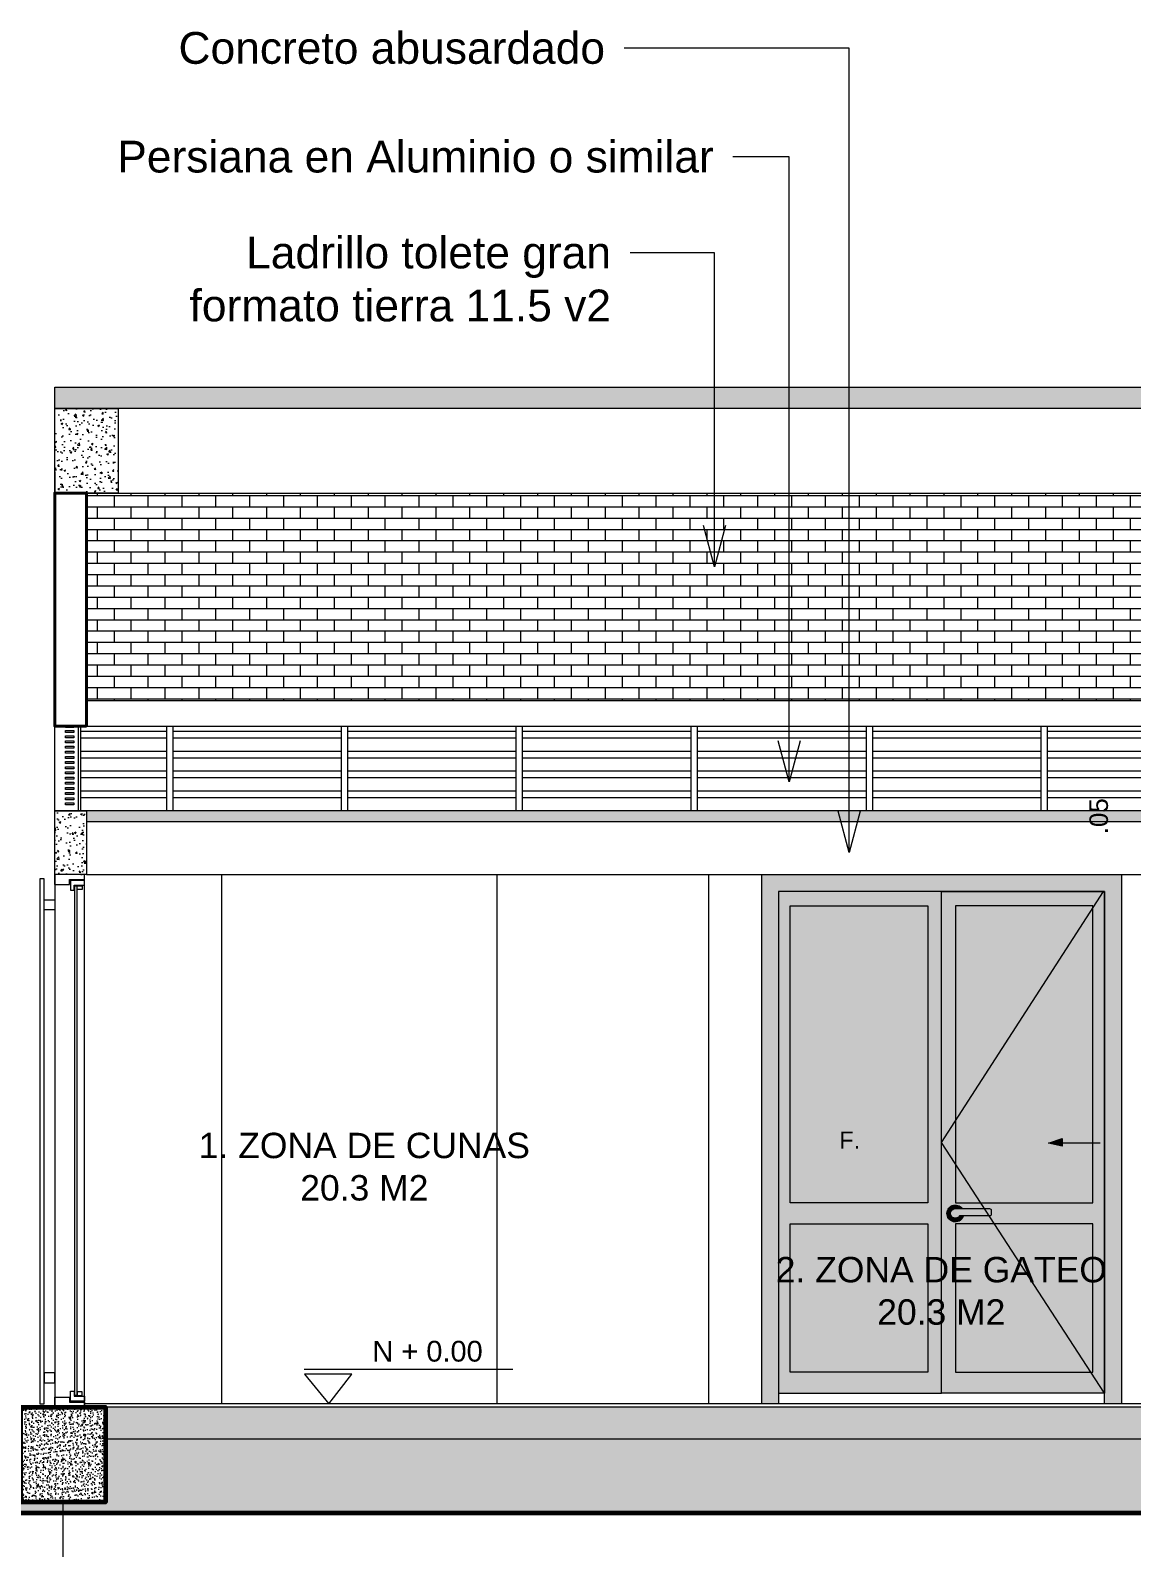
# Model space of a CAD drawing. Header units: metres. Extents: x 98211 to 98447, y 101204 to 101327.
# Drawn here: x 98225.51 to 98230.71, y 101258.36 to 101265.53 of the extents above; entities that cross this region are included whole.
import ezdxf
from ezdxf import colors
from ezdxf.entities.mleader import LeaderData, LeaderLine
from ezdxf.math import Vec2, Vec3

# ---------------------------------------------------------------- set-up
doc = ezdxf.new("R2010")
doc.units = ezdxf.units.M
doc.header["$LTSCALE"] = 8
doc.header["$MEASUREMENT"] = 0
doc.header["$PDMODE"] = 1
doc.linetypes.add('DASHDOTX2', pattern=[2, 1, -0.5, 0, -0.5])
doc.linetypes.add('HIDDEN', pattern=[0.375, 0.25, -0.125])
doc.layers.get('0').update_dxf_attribs({"linetype": 'CONTINUOUS', "lineweight": 9})
doc.layers.get('DEFPOINTS').update_dxf_attribs({"linetype": 'CONTINUOUS'})
for name, color, linetype, lineweight in [('9 (achurados)', 252, 'CONTINUOUS', 0), ('A-PLAN-ACHU1', 105, 'CONTINUOUS', 9), ('A-PLAN-ACHU3', 250, 'CONTINUOUS', 0), ('A-PUER', 36, 'CONTINUOUS', 13), ('A-VENT', 1, 'CONTINUOUS', 15), ('A_ACHU-1', 253, 'CONTINUOUS', 0), ('A_ACHURADADOS', 9, 'CONTINUOUS', 0), ('A_CARP-MAD', 46, 'CONTINUOUS', 18), ('A_CARP-MET', 126, 'CONTINUOUS', 18), ('A_ECON-PLAC', 24, 'CONTINUOUS', 60), ('A_EJES', 75, 'DASHDOTX2', 5), ('A_MURO', 7, 'CONTINUOUS', 40), ('A_MURO-ENCHA', 141, 'CONTINUOUS', 15), ('A_PLAN-1', 7, 'CONTINUOUS', 60), ('A_PLAN-5', 100, 'CONTINUOUS', 20), ('A_PLAN-7', 241, 'CONTINUOUS', 15), ('A_PLAN-8', 8, 'CONTINUOUS', 13), ('A_PROY', 16, 'HIDDEN', 5), ('A_PUER', 134, 'CONTINUOUS', 18), ('A_TEXT', 154, 'CONTINUOUS', 0), ('A_TEXT-DIM', 54, 'CONTINUOUS', 13), ('A_TEXT-NIVL', 54, 'CONTINUOUS', 20), ('A_TEXT-NOTA', 53, 'CONTINUOUS', 20), ('A_VENT', 124, 'CONTINUOUS', 18)]:
    doc.layers.add(name, color=color, linetype=linetype, lineweight=lineweight)
doc.styles.add('ARIAL', font='arial.ttf')
doc.styles.add('DIM', font='arial.ttf')
doc.dimstyles.new('BAN_REP_1-50-2', dxfattribs={"dimtxt": 0.0875, "dimasz": 0.1313, "dimexe": 0.15, "dimexo": 0.03, "dimgap": 0.04, "dimtad": 1, "dimzin": 4, "dimdsep": 46, "dimtxsty": 'ARIAL', "dimblk": 'OBLIQUE', "dimcen": 0.075, "dimse1": 1, "dimse2": 1, "dimclrd": 256, "dimclre": 256, "dimclrt": 256, "dimadec": 0, "dimazin": 0, "dimtfac": 1, "dimtix": 1, "dimtofl": 0, "dimtmove": 1, "dimatfit": 3, "dimldrblk": 'OPEN90', "dimfxl": 1, "dimtolj": 1, "dimtzin": 0, "dimlwd": -1, "dimlwe": -1, "dimarcsym": 0})

# ---------------------------------------------------------------- blocks, each defined once
blk = doc.blocks.new('*U138')
at = {"layer": 'A_CARP-MAD'}
blk.add_lwpolyline([(0.1397, -0.0466), (0.0701, -0.0466), (0.0701, -0.0232), (0, -0.0232), (0, 0), (0.1397, 0)], dxfattribs=at)
for points in [[(0, -0.0279), (0.0652, -0.0279), (0.0652, -0.0744), (0.0479, -0.0744), (0.0479, -0.0511), (0, -0.0511)], [(0, -0.0279), (0.0652, -0.0279), (0.0652, -0.0744), (0.0479, -0.0744), (0.0479, -0.0511), (0, -0.0511)], [(0.0333, -0.0713), (0.0333, -0.0538), (0.0104, -0.0538), (0.0104, -0.0713)], [(0, -2.4871), (0.0652, -2.4871), (0.0652, -2.4406), (0.0479, -2.4406), (0.0479, -2.4639), (0, -2.4639)], [(0, -2.4918), (0, -2.515), (0.1397, -2.515), (0.1397, -2.4685), (0.0701, -2.4685), (0.0701, -2.4918)], [(0.0333, -2.4438), (0.0333, -2.4612), (0.0104, -2.4612), (0.0104, -2.4438)]]:
    blk.add_lwpolyline(points, close=True, dxfattribs=at)
at = {"layer": 'A_CARP-MET'}
blk.add_line((0.1397, -0.0466), (0.1397, 0), dxfattribs=at)
blk.add_lwpolyline([(0.0333, -0.0713), (0.0333, -0.0538), (0.0104, -0.0538), (0.0104, -0.0713)], close=True, dxfattribs=at)
at = {"layer": 'A_VENT'}
for p, q in [((0, -2.515), (0, 0)), ((0.1397, 0), (0.1397, -2.515))]:
    blk.add_line(p, q, dxfattribs=at)
blk.add_lwpolyline([(0.0361, -0.0538), (0.0361, -2.4612), (0.0454, -2.4612), (0.0454, -0.0538)], close=True, dxfattribs=at)
blk = doc.blocks.new('*U139')
at = {"layer": 'A_CARP-MET'}
for points in [[(-0.2863, 0), (-0.2397, 0), (-0.2397, -0.05), (-0.2863, -0.05), (-0.2863, 0)], [(1.9937, 0), (1.9472, 0), (1.9472, -0.05), (1.9937, -0.05), (1.9937, 0)], [(1.9937, -0.05), (-0.3863, -0.05), (-0.3863, -0.07), (2.0937, -0.07), (2.0937, -0.05), (1.9937, -0.05)]]:
    blk.add_lwpolyline(points, dxfattribs=at)
blk = doc.blocks.new('A$C58775FF0')
at = {"layer": 'A-PLAN-ACHU3'}
h = blk.add_hatch(color=252, dxfattribs=at)
h.dxf.hatch_style = 1
h.set_gradient(color1=(132, 132, 132), rotation=102, tint=1)
h.paths.add_polyline_path([(-0.0113, -0.0392), (-0.0113, -0.0204, -1.732051), (0.0226, -0.0008), (0.0226, -0.0338, 4.427005)])
at = {"layer": 'A-VENT', "transparency": 33554687}
h = blk.add_hatch(color=256, dxfattribs=at)
h.dxf.hatch_style = 1
h.set_gradient(color1=(91, 91, 91), color2=(132, 132, 132), rotation=90, tint=1, name='SPHERICAL')
edge = h.paths.add_edge_path()
edge.add_line((0.0226, -0.0008), (0.0226, -0.1623))
edge.add_arc((0.0151, -0.1623), 0.00755, -90, 0, ccw=False)
edge.add_line((0.0151, -0.1699), (-0.0038, -0.1699))
edge.add_arc((-0.0038, -0.1623), 0.00755, 180, 270, ccw=False)
edge.add_line((-0.0113, -0.1623), (-0.0113, -0.0204))
edge.add_arc((0, -0.0008), 0.0226, 0, 240, ccw=False)
at = {"layer": 'A-VENT'}
blk.add_lwpolyline([(-0.0113, -0.0392, -4.427005), (0.0226, -0.0338)], format="xyb", dxfattribs=at)
blk.add_lwpolyline([(0.0226, -0.0008), (0.0226, -0.1623, -0.414214), (0.0151, -0.1699), (-0.0038, -0.1699, -0.414214), (-0.0113, -0.1623), (-0.0113, -0.0204, -1.732051)], format="xyb", close=True, dxfattribs=at)
blk = doc.blocks.new('Puerta 4')
at = {"layer": 'A-PLAN-ACHU1', "true_color": 0x53c6c6, "transparency": 33554610}
h = blk.add_hatch(color=133, dxfattribs=at)
h.dxf.hatch_style = 1
h.set_gradient(color1=(158, 231, 255), tint=1)
h.paths.add_polyline_path([(99487.2337, 101774.1021), (99487.8837, 101774.1021), (99487.8837, 101772.6998), (99487.2337, 101772.6998)])
h = blk.add_hatch(color=133, dxfattribs=at)
h.dxf.hatch_style = 1
h.set_gradient(color1=(158, 231, 255), rotation=180, tint=1)
h.paths.add_polyline_path([(99488.6637, 101774.1021), (99488.0137, 101774.1021), (99488.0137, 101772.6998), (99488.6637, 101772.6998)])
h = blk.add_hatch(color=133, dxfattribs=at)
h.dxf.hatch_style = 1
h.set_gradient(color1=(158, 231, 255), tint=1)
h.paths.add_polyline_path([(99487.2337, 101772.5998), (99487.8837, 101772.5998), (99487.8837, 101771.8998), (99487.2337, 101771.8998)])
h = blk.add_hatch(color=133, dxfattribs=at)
h.dxf.hatch_style = 1
h.set_gradient(color1=(158, 231, 255), rotation=180, tint=1)
h.paths.add_polyline_path([(99488.6637, 101772.5998), (99488.0137, 101772.5998), (99488.0137, 101771.8998), (99488.6637, 101771.8998)])
at = {"layer": 'A-PUER', "transparency": 33554687}
h = blk.add_hatch(color=256, dxfattribs=at)
h.dxf.hatch_style = 1
h.set_gradient(color1=(91, 91, 91), color2=(214, 214, 214), tint=1, name='CURVED')
h.paths.add_polyline_path([(99488.7987, 101771.7498), (99488.7187, 101771.7498), (99488.7187, 101774.1698), (99487.1787, 101774.1698), (99487.1787, 101771.7498), (99487.0987, 101771.7498), (99487.0987, 101774.2498), (99488.7987, 101774.2498)])
h = blk.add_hatch(color=256, dxfattribs=at)
h.dxf.hatch_style = 1
h.set_gradient(color1=(132, 132, 132), tint=1, name='CURVED')
h.paths.add_polyline_path([(99487.9487, 101774.1698), (99487.1787, 101774.1698), (99487.1787, 101771.7998), (99487.9487, 101771.7998)])
h.paths.add_polyline_path([(99487.8837, 101771.8998), (99487.2337, 101771.8998), (99487.2337, 101772.5998), (99487.8837, 101772.5998)], flags=16)
h.paths.add_polyline_path([(99487.8837, 101772.6998), (99487.2337, 101772.6998), (99487.2337, 101774.1021), (99487.8837, 101774.1021)], flags=16)
h = blk.add_hatch(color=256, dxfattribs=at)
h.dxf.hatch_style = 1
h.set_gradient(color1=(132, 132, 132), tint=1, name='CURVED')
h.paths.add_polyline_path([(99487.9487, 101774.1698), (99488.7187, 101774.1698), (99488.7187, 101771.7998), (99487.9487, 101771.7998)])
h.paths.add_polyline_path([(99488.6637, 101772.6998), (99488.6637, 101774.1021), (99488.0137, 101774.1021), (99488.0137, 101772.6998)], flags=16)
h.paths.add_polyline_path([(99488.0137, 101772.5998), (99488.0137, 101771.8998), (99488.6637, 101771.8998), (99488.6637, 101772.5998)], flags=16)
edge = h.paths.add_edge_path(flags=16)
edge.add_arc((99488.1752, 101772.6641), 0.00755, 0, 90)
edge.add_line((99488.1752, 101772.6716), (99488.0466, 101772.6716))
edge.add_arc((99488.0137, 101772.649), 0.04, 34.47438, 343.55954)
edge.add_line((99488.052, 101772.6377), (99488.1752, 101772.6377))
edge.add_arc((99488.1752, 101772.6452), 0.00755, 270, 360)
edge.add_line((99488.1827, 101772.6452), (99488.1827, 101772.6641))
edge = h.paths.add_edge_path(flags=0)
edge.add_arc((99488.4868, 101772.1021), 0.1179, 180, 270)
edge.add_arc((99488.4868, 101772.1021), 0.1179, 270, 360)
edge.add_arc((99488.4868, 101772.1021), 0.1179, 0, 90)
edge.add_arc((99488.4868, 101772.1021), 0.1179, 90, 180)
h.paths.add_polyline_path([(99488.5951, 101772.0301), (99488.3786, 101772.0301), (99488.5951, 101772.1741)], flags=0)
at = {"layer": 'A_TEXT-NOTA'}
h = blk.add_hatch(color=256, dxfattribs=at)
h.paths.add_polyline_path([(99488.4534, 101772.9813), (99488.5187, 101772.9813), (99488.5187, 101773.0033)])
h.paths.add_polyline_path([(99488.5187, 101772.9666), (99488.5187, 101772.9813), (99488.4534, 101772.9813)])
at = {"layer": 'A-PUER'}
for points in [[(99488.7987, 101771.7498), (99488.7187, 101771.7498), (99488.7187, 101774.1698), (99487.1787, 101774.1698), (99487.1787, 101771.7498), (99487.0987, 101771.7498), (99487.0987, 101774.2498), (99488.7987, 101774.2498)], [(99487.9487, 101774.1698), (99487.1787, 101774.1698), (99487.1787, 101771.7998), (99487.9487, 101771.7998)], [(99487.9487, 101774.1698), (99488.7187, 101774.1698), (99488.7187, 101771.7998), (99487.9487, 101771.7998)], [(99487.2337, 101774.1021), (99487.8837, 101774.1021), (99487.8837, 101772.6998), (99487.2337, 101772.6998)], [(99488.6637, 101774.1021), (99488.0137, 101774.1021), (99488.0137, 101772.6998), (99488.6637, 101772.6998)], [(99487.2337, 101772.5998), (99487.8837, 101772.5998), (99487.8837, 101771.8998), (99487.2337, 101771.8998)], [(99488.6637, 101772.5998), (99488.0137, 101772.5998), (99488.0137, 101771.8998), (99488.6637, 101771.8998)]]:
    blk.add_lwpolyline(points, close=True, dxfattribs=at)
at = {"layer": 'A_PROY', "ltscale": 2}
blk.add_lwpolyline([(99488.7187, 101771.7998), (99487.9487, 101772.9848), (99488.7137, 101774.1698)], dxfattribs=at)
at = {"layer": 'A_TEXT-NOTA'}
blk.add_lwpolyline([(99488.6978, 101772.9813), (99488.4534, 101772.9813), (99488.5187, 101773.0033), (99488.5187, 101772.9666), (99488.4534, 101772.9813)], dxfattribs=at)
at = {"layer": 'A-PUER', "rotation": 90.00000000000001}
blk.add_blockref('A$C58775FF0', (99488.0128, 101772.649), dxfattribs=at)
at = {"layer": 'A_TEXT-NOTA', "insert": (99487.5645, 101773.0355), "char_height": 0.08, "width": 18.162908, "attachment_point": 3, "style": 'DIM'}
blk.add_mtext('F.', dxfattribs=at)
blk = doc.blocks.new('NIVEL ARQUITECTONICO')
at = {"layer": 'A_TEXT-NIVL'}
blk.add_line((-0.8796, 0), (0, 0), dxfattribs=at)
blk.add_lwpolyline([(-0.7761, -0.1464), (-0.6785, -0.0214), (-0.8785, -0.0214)], close=True, dxfattribs=at)
at = {"layer": 'A_TEXT-NOTA', "linetype": 'Continuous', "style": 'ARIAL'}
blk.add_attdef('Q', (-0.5919, 0.0318), '', height=0.0875, dxfattribs=at)
blk = doc.blocks.new('_Open30')
at = {"color": 0, "linetype": 'ByBlock', "lineweight": -2}
for p, q in [((-1, 0.268), (0, 0)), ((0, 0), (-1, -0.268)), ((0, 0), (-1, 0))]:
    blk.add_line(p, q, dxfattribs=at)
blk = doc.blocks.new('*D309')
at = {"layer": 'DEFPOINTS', "color": 0, "transparency": 16777216}
for p in [(98230.6381, 101261.8423), (98230.8363, 101261.7923), (98231.1051, 101261.8423)]:
    blk.add_point(p, dxfattribs=at)
at = {"layer": 'A_TEXT-DIM', "transparency": 16777216, "insert": (98230.5534, 101261.8173), "char_height": 0.0875, "attachment_point": 5, "rotation": 90, "style": 'ARIAL'}
blk.add_mtext('\\A1;.05', dxfattribs=at)
blk = doc.blocks.new('_Oblique')
at = {"color": 0, "linetype": 'ByBlock', "lineweight": -2}
blk.add_line((-0.5, -0.5), (0.5, 0.5), dxfattribs=at)
blk = doc.blocks.new('_Open90')
at = {"color": 0, "linetype": 'ByBlock', "lineweight": -2}
for p, q in [((0, 0), (-1, 0)), ((-0.5, 0.5), (0, 0)), ((0, 0), (-0.5, -0.5))]:
    blk.add_line(p, q, dxfattribs=at)

msp = doc.modelspace()

# ---------------------------------------------------------------- hatches: boundary and pattern name
at = {"layer": '9 (achurados)'}
h = msp.add_hatch(dxfattribs=at)
h.set_pattern_fill('EARTH', color=256, scale=0.25, angle=45)
h.set_pattern_definition([(45, (-0.76105, -0.26962), (7e-18, 0.088388347648), [0.0625, -0.0625]), (45, (-0.777624, -0.25305), (7e-18, 0.088388347648), [0.0625, -0.0625]), (45, (-0.7942, -0.236476), (7e-18, 0.088388347648), [0.0625, -0.0625]), (135, (-0.7942, -0.22543), (-0.088388347648, 1e-17), [0.0625, -0.0625]), (135, (-0.777624, -0.208855), (-0.088388347648, 1e-17), [0.0625, -0.0625]), (135, (-0.76105, -0.19228), (-0.088388347648, 1e-17), [0.0625, -0.0625])])
h.paths.add_polyline_path([(98233.1639, 101258.8773), (98225.8598, 101258.8773), (98225.8598, 101258.5772), (98225.6598, 101258.5772), (98225.6598, 101258.5272), (98233.3639, 101258.5272), (98233.3639, 101258.5772), (98233.1639, 101258.5772)])
h.paths.add_polyline_path([(98225.4598, 101258.8773), (98224.3607, 101258.8773), (98224.3607, 101258.5272), (98225.6598, 101258.5272), (98225.6598, 101258.5772), (98225.4598, 101258.5772)])
h.paths.add_polyline_path([(98233.6607, 101258.8773), (98233.5639, 101258.8773), (98233.5639, 101258.5772), (98233.3639, 101258.5772), (98233.3639, 101258.5272), (98233.6607, 101258.5272)])
at = {"layer": 'A_ACHU-1'}
h = msp.add_hatch(dxfattribs=at)
h.set_pattern_fill('AR-BRSTD,_O', color=256, scale=0.02)
h.set_pattern_definition([(0, (6.622374, -20.68662), (0, 0.05334), []), (90, (6.622374, -20.68662), (-0.08, 0.05334), [0.05334, -0.05334])])
h.paths.add_polyline_path([(98233.5107, 101262.363), (98233.5107, 101263.3436), (98225.771, 101263.3436), (98225.771, 101262.363)])
h = msp.add_hatch(color=7, dxfattribs=at)
h.dxf.hatch_style = 1
h.paths.add_polyline_path([(98233.5107, 101261.7923), (98233.5107, 101261.8423), (98225.771, 101261.8423), (98225.771, 101261.7923)])
at = {"layer": 'A_ACHURADADOS'}
h = msp.add_hatch(dxfattribs=at)
h.set_pattern_fill('AR-CONC', color=256, scale=0.012, style=0)
h.set_pattern_definition([(50, (-144.0832, -146.55233), (0.086071221912, -0.007530256198), [0.009, -0.099]), (355, (-144.0832, -146.55233), (-0.016650160034, 0.090263056044), [0.0072, -0.0792]), (100.45144446, (-144.07603, -146.55296), (0.069421061607, 0.082732798916), [0.00764882304, -0.08413705344]), (46.1842, (-144.0832, -146.52833), (0.12806895968, -0.019862313695), [0.0135, -0.1485]), (96.63563549, (-144.07253, -146.52999), (0.11215943348, 0.11689423209), [0.01147324104, -0.1262056512]), (351.18416399, (-144.0832, -146.52833), (0.11215943341, 0.11689423203), [0.0108, -0.11880000012]), (21, (-144.0712, -146.53433), (0.071628846254, -0.04831426688), [0.009, -0.099]), (326, (-144.0712, -146.53433), (0.02919783983, 0.087018005406), [0.0072, -0.0792]), (71.45144474, (-144.06523, -146.53836), (0.10082668521, 0.038703738337), [0.0076488228, -0.08413705344]), (37.5, (-144.083203, -146.552332), (0.001459182638, 0.03994726246), [0, -0.07824, 0, -0.0804, 0, -0.0795]), (7.5, (-144.083203, -146.55233), (0.031568344493, 0.047329405426), [0, -0.04584, 0, -0.07644, 0, -0.0303]), (327.5, (-144.109963, -146.552332), (0.064058692341, -0.002706584608), [0, -0.03, 0, -0.0936, 0, -0.1242]), (317.5, (-144.121963, -146.55233), (0.06998234032, 0.01201259788), [0, -0.039, 0, -0.06216, 0, -0.0882])])
h.paths.add_polyline_path([(98233.6607, 101263.7436), (98225.621, 101263.7436), (98225.621, 101263.8436), (98233.6607, 101263.8436)])
h = msp.add_hatch(dxfattribs=at)
h.set_pattern_fill('AR-CONC', color=256, scale=0.012, style=0)
h.set_pattern_definition([(50, (6.57289, -20.73662), (0.086071221912, -0.007530256198), [0.009, -0.099]), (355, (6.57289, -20.73662), (-0.016650160034, 0.090263056044), [0.0072, -0.0792]), (100.45144446, (6.58006, -20.73725), (0.069421061607, 0.082732798916), [0.00764882304, -0.08413705344]), (46.1842, (6.57289, -20.71262), (0.12806895968, -0.019862313695), [0.0135, -0.1485]), (96.63563549, (6.58356, -20.71427), (0.11215943348, 0.11689423209), [0.01147324104, -0.1262056512]), (351.18416399, (6.57289, -20.71262), (0.11215943341, 0.11689423203), [0.0108, -0.11880000012]), (21, (6.58489, -20.71862), (0.071628846254, -0.04831426688), [0.009, -0.099]), (326, (6.58489, -20.71862), (0.02919783983, 0.087018005406), [0.0072, -0.0792]), (71.45144474, (6.59086, -20.722645), (0.10082668521, 0.038703738337), [0.0076488228, -0.08413705344]), (37.5, (6.572888, -20.73662), (0.001459182638, 0.03994726246), [0, -0.07824, 0, -0.0804, 0, -0.0795]), (7.5, (6.57289, -20.73662), (0.031568344493, 0.047329405426), [0, -0.04584, 0, -0.07644, 0, -0.0303]), (327.5, (6.546128, -20.73662), (0.064058692341, -0.002706584608), [0, -0.03, 0, -0.0936, 0, -0.1242]), (317.5, (6.53413, -20.73662), (0.06998234032, 0.01201259788), [0, -0.039, 0, -0.06216, 0, -0.0882])])
h.paths.add_polyline_path([(98225.621, 101263.7436), (98225.921, 101263.7436), (98225.921, 101263.3436), (98225.621, 101263.3436)])
h = msp.add_hatch(dxfattribs=at)
h.set_pattern_fill('AR-CONC', color=256, scale=0.012, style=0)
h.set_pattern_definition([(50, (7.30957, -20.13528), (0.086071221912, -0.007530256198), [0.009, -0.099]), (355, (7.30957, -20.13528), (-0.016650160034, 0.090263056044), [0.0072, -0.0792]), (100.45144446, (7.31674, -20.13591), (0.069421061607, 0.082732798916), [0.00764882304, -0.08413705344]), (46.1842, (7.30957, -20.11128), (0.12806895968, -0.019862313695), [0.0135, -0.1485]), (96.63563549, (7.32024, -20.11294), (0.11215943348, 0.11689423209), [0.01147324104, -0.1262056512]), (351.18416399, (7.30957, -20.11128), (0.11215943341, 0.11689423203), [0.0108, -0.11880000012]), (21, (7.32157, -20.11728), (0.071628846254, -0.04831426688), [0.009, -0.099]), (326, (7.32157, -20.11728), (0.02919783983, 0.087018005406), [0.0072, -0.0792]), (71.45144474, (7.32754, -20.12131), (0.10082668521, 0.038703738337), [0.0076488228, -0.08413705344]), (37.5, (7.309568, -20.13528), (0.001459182638, 0.03994726246), [0, -0.07824, 0, -0.0804, 0, -0.0795]), (7.5, (7.30957, -20.13528), (0.031568344493, 0.047329405426), [0, -0.04584, 0, -0.07644, 0, -0.0303]), (327.5, (7.282808, -20.13528), (0.064058692341, -0.002706584608), [0, -0.03, 0, -0.0936, 0, -0.1242]), (317.5, (7.27081, -20.13528), (0.06998234032, 0.01201259788), [0, -0.039, 0, -0.06216, 0, -0.0882])])
h.paths.add_polyline_path([(98225.771, 101261.8423), (98225.771, 101261.5423), (98225.621, 101261.5423), (98225.621, 101261.8423)])
h = msp.add_hatch(dxfattribs=at)
h.set_pattern_fill('AR-CONC', color=256, scale=0.012, style=0)
h.set_pattern_definition([(50, (-0.76105, -0.26962), (0.086071221912, -0.007530256198), [0.009, -0.099]), (355, (-0.76105, -0.26962), (-0.016650160034, 0.090263056044), [0.0072, -0.0792]), (100.45144446, (-0.75388, -0.27025), (0.069421061607, 0.082732798916), [0.00764882304, -0.08413705344]), (46.1842, (-0.76105, -0.24562), (0.12806895968, -0.019862313695), [0.0135, -0.1485]), (96.63563549, (-0.75038, -0.24728), (0.11215943348, 0.11689423209), [0.01147324104, -0.1262056512]), (351.18416399, (-0.76105, -0.24562), (0.11215943341, 0.11689423203), [0.0108, -0.11880000012]), (21, (-0.74905, -0.25162), (0.071628846254, -0.04831426688), [0.009, -0.099]), (326, (-0.74905, -0.25162), (0.02919783983, 0.087018005406), [0.0072, -0.0792]), (71.45144474, (-0.74308, -0.25565), (0.10082668521, 0.038703738337), [0.0076488228, -0.08413705344]), (37.5, (-0.761052, -0.269622), (0.001459182638, 0.03994726246), [0, -0.07824, 0, -0.0804, 0, -0.0795]), (7.5, (-0.76105, -0.26962), (0.031568344493, 0.047329405426), [0, -0.04584, 0, -0.07644, 0, -0.0303]), (327.5, (-0.78781, -0.269622), (0.064058692341, -0.002706584608), [0, -0.03, 0, -0.0936, 0, -0.1242]), (317.5, (-0.79981, -0.26962), (0.06998234032, 0.01201259788), [0, -0.039, 0, -0.06216, 0, -0.0882])])
h.paths.add_polyline_path([(98225.4598, 101259.0272), (98224.3607, 101259.0272), (98224.3607, 101258.8773), (98225.4598, 101258.8773)])
h.paths.add_polyline_path([(98233.1639, 101259.0273), (98225.8598, 101259.0273), (98225.8598, 101258.8773), (98233.1639, 101258.8773)])
h.paths.add_polyline_path([(98233.5639, 101259.0272), (98233.6607, 101259.0272), (98233.6607, 101258.8773), (98233.5639, 101258.8773)])
h = msp.add_hatch(dxfattribs=at)
h.set_pattern_fill('AR-CONC', color=256, scale=0.006, angle=360, style=0)
h.set_pattern_definition([(50, (98142.87697, 101269.78926), (0.043035611, -0.003765128), [0.0045, -0.0495]), (355, (98142.87697, 101269.78926), (-0.00832508, 0.045131528), [0.0036, -0.0396]), (100.451444, (98142.880556, 101269.788945), (0.03471053, 0.0413664), [0.003824412, -0.042068527]), (46.1842, (98142.87697, 101269.80126), (0.06403448, -0.009931157), [0.00675, -0.07425]), (96.635635, (98142.882306, 101269.80043), (0.056079717, 0.058447116), [0.00573662, -0.063102826]), (351.18416, (98142.87697, 101269.80126), (0.056079717, 0.058447116), [0.0054, -0.0594]), (21, (98142.88297, 101269.79826), (0.035814423, -0.024157133), [0.0045, -0.0495]), (326, (98142.88297, 101269.79826), (0.01459892, 0.043509003), [0.0036, -0.0396]), (71.451445, (98142.885955, 101269.796245), (0.050413343, 0.01935187), [0.003824411, -0.042068527]), (37.5, (98142.87697, 101269.789258), (0.0007295913, 0.0199736312), [0, -0.03912, 0, -0.0402, 0, -0.03975]), (7.5, (98142.87697, 101269.789258), (0.015784172, 0.0236647027), [0, -0.02292, 0, -0.03822, 0, -0.01515]), (327.5, (98142.86359, 101269.789258), (0.0320293462, -0.0013532923), [0, -0.015, 0, -0.0468, 0, -0.0621]), (317.5, (98142.85759, 101269.789258), (0.03499117, 0.006006299), [0, -0.0195, 0, -0.03108, 0, -0.0441])])
h.paths.add_polyline_path([(98225.4598, 101258.5772), (98225.8598, 101258.5772), (98225.8598, 101259.0272), (98225.4598, 101259.0272)])
at = {"layer": 'A_CARP-MAD'}
h = msp.add_hatch(dxfattribs=at)
h.set_pattern_fill('ANSI32,_O', color=256, scale=0.25, angle=135)
h.set_pattern_definition([(180, (0, 0), (-1e-17, -0.09375), []), (180, (-0.03125, 0.03125), (-1e-17, -0.09375), [])])
h.paths.add_polyline_path([(98226.1482, 101262.243), (98225.771, 101262.243), (98225.771, 101262.243), (98225.7426, 101262.243), (98225.7426, 101261.8423), (98226.1482, 101261.8424)])
h.paths.add_polyline_path([(98226.974, 101262.243), (98226.1782, 101262.243), (98226.1782, 101261.8424), (98226.974, 101261.8424)])
h.paths.add_polyline_path([(98227.7997, 101262.243), (98227.004, 101262.243), (98227.004, 101261.8424), (98227.7997, 101261.8424)])
h.paths.add_polyline_path([(98228.6266, 101262.2431), (98227.8297, 101262.243), (98227.8297, 101261.8424), (98228.6266, 101261.8425)])
h.paths.add_polyline_path([(98229.4535, 101262.2431), (98228.6566, 101262.2431), (98228.6566, 101261.8425), (98229.4535, 101261.8425)])
h.paths.add_polyline_path([(98230.2793, 101262.2431), (98229.4835, 101262.2431), (98229.4835, 101261.8425), (98230.2793, 101261.8425)])
h.paths.add_polyline_path([(98231.1051, 101262.2432), (98230.3093, 101262.2431), (98230.3093, 101261.8425), (98231.1051, 101261.8426)])
h.paths.add_polyline_path([(98231.932, 101262.2432), (98231.1351, 101262.2432), (98231.1351, 101261.8426), (98231.932, 101261.8426)])
h.paths.add_polyline_path([(98232.7577, 101262.2432), (98231.962, 101262.2432), (98231.962, 101261.8426), (98232.7577, 101261.8426)])
h.paths.add_polyline_path([(98233.5392, 101262.2433), (98232.7877, 101262.2432), (98232.7877, 101261.8426), (98233.5392, 101261.8426)])

# ---------------------------------------------------------------- linework, layer by layer
at = {"layer": 'A_ACHU-1', "color": 7}
msp.add_lwpolyline([(98233.5107, 101261.8423), (98225.771, 101261.8423), (98225.771, 101261.7923), (98233.5107, 101261.7923)], close=True, dxfattribs=at)
at = {"layer": 'A_ACHURADADOS'}
for points in [[(98233.6607, 101263.7436), (98225.621, 101263.7436), (98225.621, 101263.8436), (98233.6607, 101263.8436)], [(98233.1639, 101259.0273), (98225.8598, 101259.0273), (98225.8598, 101258.8773), (98233.1639, 101258.8773)]]:
    msp.add_lwpolyline(points, close=True, dxfattribs=at)
for points in [[(98225.621, 101263.7436), (98225.921, 101263.7436), (98225.921, 101263.3436), (98225.621, 101263.3436), (98225.621, 101263.7436)], [(98225.771, 101261.8423), (98225.771, 101261.5423), (98225.621, 101261.5423), (98225.621, 101261.8423), (98225.771, 101261.8423)]]:
    msp.add_lwpolyline(points, dxfattribs=at)
at = {"layer": 'A_CARP-MAD'}
for p, q in [((98226.1482, 101262.243), (98226.1482, 101261.8423)), ((98226.1782, 101262.243), (98226.1782, 101261.8423)), ((98226.974, 101262.243), (98226.974, 101261.8423)), ((98227.004, 101262.243), (98227.004, 101261.8423)), ((98227.7997, 101262.243), (98227.7997, 101261.8423)), ((98227.8297, 101262.243), (98227.8297, 101261.8423)), ((98228.6266, 101262.243), (98228.6266, 101261.8423)), ((98228.6266, 101262.243), (98228.6266, 101261.8423)), ((98228.6566, 101262.243), (98228.6566, 101261.8423)), ((98228.6566, 101262.243), (98228.6566, 101261.8423)), ((98229.4535, 101262.2431), (98229.4535, 101261.8424)), ((98229.4535, 101262.2431), (98229.4535, 101261.8424)), ((98229.4835, 101262.2431), (98229.4835, 101261.8424)), ((98229.4835, 101262.2431), (98229.4835, 101261.8424)), ((98230.2793, 101262.243), (98230.2793, 101261.8423)), ((98230.2793, 101262.243), (98230.2793, 101261.8423)), ((98230.3093, 101262.243), (98230.3093, 101261.8423)), ((98230.3093, 101262.243), (98230.3093, 101261.8423))]:
    msp.add_line(p, q, dxfattribs=at)
at = {"layer": 'A_ECON-PLAC'}
msp.add_lwpolyline([(98224.3607, 101258.8773), (98224.3607, 101258.5272), (98233.6607, 101258.5272), (98233.6607, 101258.8773)], dxfattribs=at)
at = {"layer": 'A_EJES'}
msp.add_line((98225.6598, 101257.6882), (98225.6598, 101258.5772), dxfattribs=at)
at = {"layer": 'A_MURO'}
msp.add_lwpolyline([(98225.771, 101262.243), (98225.621, 101262.243), (98225.621, 101263.3436), (98225.771, 101263.3436)], close=True, dxfattribs=at)
at = {"layer": 'A_MURO-ENCHA'}
for p, q in [((98233.5639, 101259.0423), (98225.7607, 101259.0423)), ((98233.5639, 101259.0272), (98225.7607, 101259.0273))]:
    msp.add_line(p, q, dxfattribs=at)
at = {"layer": 'A_PLAN-1'}
msp.add_lwpolyline([(98225.4598, 101259.0272), (98225.8598, 101259.0272), (98225.8598, 101258.5772), (98225.4598, 101258.5772)], close=True, dxfattribs=at)
at = {"layer": 'A_PLAN-5'}
msp.add_line((98226.4107, 101259.0423), (98226.4107, 101261.5423), dxfattribs=at)
for points in [[(98225.7102, 101262.243), (98225.7102, 101262.2366), (98225.671, 101262.2366), (98225.671, 101262.243)], [(98225.7426, 101262.243), (98225.7426, 101261.8436), (98225.7335, 101261.8436), (98225.7335, 101262.243)]]:
    msp.add_lwpolyline(points, dxfattribs=at)
for points in [[(98225.671, 101262.222), (98225.7102, 101262.222), (98225.7102, 101262.2122), (98225.671, 101262.2122)], [(98225.671, 101262.1976), (98225.7102, 101262.1976), (98225.7102, 101262.1878), (98225.671, 101262.1878)], [(98225.671, 101262.1732), (98225.7102, 101262.1732), (98225.7102, 101262.1634), (98225.671, 101262.1634)], [(98225.671, 101262.1488), (98225.7102, 101262.1488), (98225.7102, 101262.139), (98225.671, 101262.139)], [(98225.671, 101262.1244), (98225.7102, 101262.1244), (98225.7102, 101262.1146), (98225.671, 101262.1146)], [(98225.671, 101262.1), (98225.7102, 101262.1), (98225.7102, 101262.0902), (98225.671, 101262.0902)], [(98225.671, 101262.0756), (98225.7102, 101262.0756), (98225.7102, 101262.0658), (98225.671, 101262.0658)], [(98225.671, 101262.0512), (98225.7102, 101262.0512), (98225.7102, 101262.0414), (98225.671, 101262.0414)], [(98225.671, 101262.0268), (98225.7102, 101262.0268), (98225.7102, 101262.017), (98225.671, 101262.017)], [(98225.671, 101262.0024), (98225.7102, 101262.0024), (98225.7102, 101261.9926), (98225.671, 101261.9926)], [(98225.671, 101261.978), (98225.7102, 101261.978), (98225.7102, 101261.9682), (98225.671, 101261.9682)], [(98225.671, 101261.9536), (98225.7102, 101261.9536), (98225.7102, 101261.9438), (98225.671, 101261.9438)], [(98225.671, 101261.9292), (98225.7102, 101261.9292), (98225.7102, 101261.9194), (98225.671, 101261.9194)], [(98225.671, 101261.9048), (98225.7102, 101261.9048), (98225.7102, 101261.895), (98225.671, 101261.895)], [(98225.671, 101261.8804), (98225.7102, 101261.8804), (98225.7102, 101261.8706), (98225.671, 101261.8706)]]:
    msp.add_lwpolyline(points, close=True, dxfattribs=at)
at = {"layer": 'A_PLAN-7'}
for p, q in [((98225.621, 101263.3436), (98233.6607, 101263.3436)), ((98225.771, 101262.3636), (98233.5107, 101262.3636)), ((98225.621, 101261.843), (98225.621, 101262.243)), ((98225.771, 101261.5423), (98233.5107, 101261.5423))]:
    msp.add_line(p, q, dxfattribs=at)
msp.add_lwpolyline([(98225.621, 101263.4436), (98225.621, 101262.243)], dxfattribs=at)
msp.add_lwpolyline([(98233.6607, 101261.8427), (98225.621, 101261.8423), (98225.621, 101262.243), (98233.6607, 101262.2433)], close=True, dxfattribs=at)
at = {"layer": 'A_PLAN-8'}
for p, q in [((98227.7107, 101259.0423), (98227.7107, 101261.5423)), ((98228.7107, 101259.0423), (98228.7107, 101261.5423)), ((98228.9607, 101259.0423), (98228.9607, 101261.5423))]:
    msp.add_line(p, q, dxfattribs=at)

# ---------------------------------------------------------------- block references
at = {"color": 1, "xscale": 1.12, "yscale": 1.12, "zscale": 1.12}
msp.add_blockref('NIVEL ARQUITECTONICO', (98227.7843, 101259.2062), dxfattribs=at).add_auto_attribs({'Q': 'N + 0.00'})
at = {"layer": 'A_CARP-MET', "rotation": 270}
msp.add_blockref('*U139', (98225.621, 101261.136), dxfattribs=at)
at = {"layer": 'A_PUER'}
msp.add_blockref('Puerta 4', (-1258.138, -512.7075), dxfattribs=at)
at = {"layer": 'A_VENT', "extrusion": (0, 0, -1), "zscale": -1}
msp.add_blockref('*U138', (-98225.7607, 101261.5423), dxfattribs=at)

# ---------------------------------------------------------------- texts
at = {"layer": 'A_TEXT', "char_height": 0.12, "width": 3.61759, "attachment_point": 1, "style": 'DIM'}
for s, insert in [('\\pxqc;1. ZONA DE CUNAS\\P20.3 M2', (98225.2746, 101260.3226)), ('\\pxqc;2. ZONA DE GATEO\\P20.3 M2', (98228.0005, 101259.7361))]:
    msp.add_mtext(s, dxfattribs=dict(at, insert=insert))

# ---------------------------------------------------------------- dimensions: what is measured, and where the dimension line sits
at = {"layer": 'A_TEXT-DIM'}
dim = msp.add_linear_dim(base=(98230.6381, 101261.8423), p1=(98230.8363, 101261.7923), p2=(98231.1051, 101261.8423), angle=90, dimstyle='BAN_REP_1-50-2', dxfattribs=at)
dim.commit()
dim.dimension.update_dxf_attribs({"geometry": '*D309', "text_midpoint": (98230.5534, 101261.8173)})

# ---------------------------------------------------------------- leaders
at = {"layer": 'A_TEXT-NOTA'}
ml = msp.add_multileader_mtext('Standard', dxfattribs=at)
ml.set_content('{\\fArial|b0|i0|c0|p32;Concreto abusardado}', color=256, style='ARIAL')
ml.set_leader_properties(color=256, linetype='ByLayer', lineweight=-1)
ml.set_arrow_properties(name='OPEN30')
ml.build(insert=Vec2(0, 0))
ml.multileader.update_dxf_attribs({"dogleg_length": 0.78, "arrow_head_size": 0.195})
ctx = ml.context
ctx.base_point, ctx.char_height, ctx.arrow_head_size, ctx.landing_gap_size, ctx.plane_origin = Vec3(98226.1335, 101265.4447), 0.15, 0.195, 0.09, Vec3(98229.2394, 101262.409)
ctx.text_align_type = 2
notes = []
notes.append((ctx, [(1, (1, 1, 0), (98229.3738, 101265.4447), (-1, 0), 1.0631, [(0, [(98229.3738, 101261.6464)], 0, [])])]))
ctx.mtext.insert, ctx.mtext.width, ctx.mtext.alignment, ctx.mtext.flow_direction = Vec3(98228.2206, 101265.521), 4.312531, 3, 5
ml = msp.add_multileader_mtext('Standard', dxfattribs=at)
ml.set_content('{\\fArial|b0|i0|c0|p32;Persiana en Aluminio o similar}', color=256, style='ARIAL')
ml.set_leader_properties(color=256, linetype='ByLayer', lineweight=-1)
ml.set_arrow_properties(name='OPEN30')
ml.build(insert=Vec2(0, 0))
ml.multileader.update_dxf_attribs({"dogleg_length": 0.78, "arrow_head_size": 0.195})
ctx = ml.context
ctx.base_point, ctx.char_height, ctx.arrow_head_size, ctx.landing_gap_size, ctx.plane_origin = Vec3(98225.839, 101264.9314), 0.15, 0.195, 0.09, Vec3(98229.8126, 101261.7548)
ctx.text_align_type = 2
notes.append((ctx, [(1, (1, 1, 0), (98229.0903, 101264.9314), (-1, 0), 0.2661, [(0, [(98229.0903, 101261.9793)], 0, [])])]))
ctx.mtext.insert, ctx.mtext.width, ctx.mtext.alignment, ctx.mtext.flow_direction = Vec3(98228.7342, 101265.0076), 4.312531, 3, 5
ml = msp.add_multileader_mtext('Standard', dxfattribs=at)
ml.set_content('{\\fArial|b0|i0|c0|p32;Ladrillo tolete gran formato tierra 11.5 v2}', color=256, style='ARIAL')
ml.set_leader_properties(color=256, linetype='ByLayer', lineweight=-1)
ml.set_arrow_properties(name='OPEN30')
ml.build(insert=Vec2(0, 0))
ml.multileader.update_dxf_attribs({"dogleg_length": 0.78, "arrow_head_size": 0.195})
ctx = ml.context
ctx.base_point, ctx.char_height, ctx.arrow_head_size, ctx.landing_gap_size, ctx.plane_origin = Vec3(98226.1803, 101264.4784), 0.15, 0.195, 0.09, Vec3(98229.4604, 101260.9727)
ctx.text_align_type = 2
notes.append((ctx, [(1, (1, 1, 0), (98228.7381, 101264.4784), (-1, 0), 0.3992, [(0, [(98228.7381, 101262.9955)], 0, [])])]))
ctx.mtext.insert, ctx.mtext.width, ctx.mtext.defined_height, ctx.mtext.alignment, ctx.mtext.flow_direction = Vec3(98228.2489, 101264.5547), 2.453396, 0.4753, 3, 5
for ctx, leaders in notes:
    for number, flags, end, landing, length, lines in leaders:
        leader = LeaderData()
        leader.index, (leader.has_last_leader_line, leader.has_dogleg_vector, leader.attachment_direction) = number, flags
        leader.last_leader_point, leader.dogleg_vector, leader.dogleg_length = Vec3(end), Vec3(landing), length
        for number, points, colour, breaks in lines:
            line = LeaderLine()
            line.index, line.vertices, line.color, line.breaks = number, Vec3.list(points), colors.encode_raw_color(colour), breaks
            leader.lines.append(line)
        ctx.leaders.append(leader)

doc.saveas('drawing.dxf')
